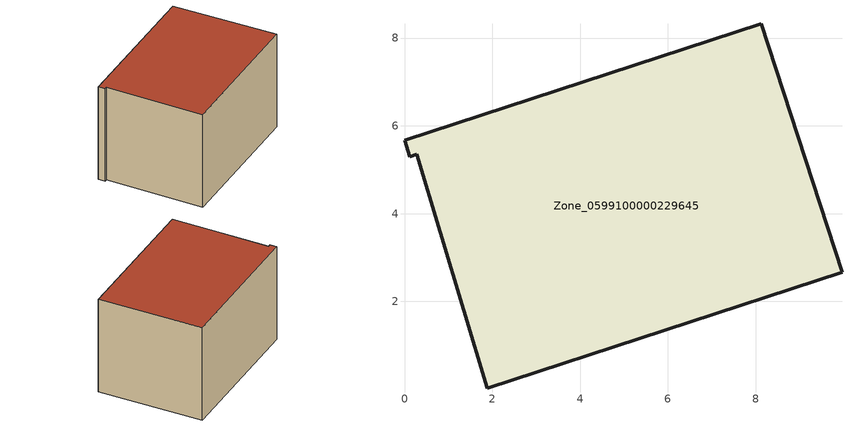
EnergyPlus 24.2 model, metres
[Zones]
Zone_0599100000229645
 floor ground (C_G): 9.97,2.66 1.89,0.02 0.28,5.35 0.12,5.29 0,5.67 8.13,8.33 z3.46
 wall outside (C_F): 9.97,2.66 8.13,8.33 0,5.67 0.12,5.29 0.28,5.35 1.89,0.02 9.97,2.66 z3.46:9.1
 roof outside (C_R): 1.89,0.02 9.97,2.66 8.13,8.33 0,5.67 0.12,5.29 0.28,5.35 z9.1
[BUILDING]
Pand.0599100000229645: North Axis=0; Terrain=City; Loads Convergence Tolerance Value=0.04; Temperature Convergence Tolerance Value=0.4; Solar Distribution=FullExterior; Maximum Number of Warmup Days=25; Minimum Number of Warmup Days=1
[Site:Location]
Rotterdam.The.Hague.AP_ZH_NLD Design_Conditions: Latitude=51.96; Longitude=4.45; Time Zone=1; Elevation=-4.5
[SITE:GROUNDTEMPERATURE:BUILDINGSURFACE]
18, 18, 18, 18, 18, 18, 18, 18, 18, 18, 18, 18
[MATERIAL] Thermal Absorptance=0.9; Solar Absorptance=0.7; Visible Absorptance=0.7
Name | Roughness | Thickness | Conductivity | Density | Specific Heat
G.TI.1946-1964 | MediumSmooth | 0.15 | 1 | 540 | 1210
F.TI.1946-1964 | Rough | 0.3 | 0.857143 | 1920 | 840
R.TI.1946-1964 | MediumRough | 0.2 | 0.277778 | 1500 | 1000
[CONSTRUCTION]
C_G: G.TI.1946-1964
C_F: F.TI.1946-1964
C_R: R.TI.1946-1964
[ZONE]
Zone_0599100000229645: Type=1; Multiplier=1; Ceiling Height=Autocalculate; Volume=Autocalculate; Floor Area=autocalculate; Part of Total Floor Area=Yes
[ZONEINFILTRATION:DESIGNFLOWRATE]
Infil_Zone_0599100000229645: Zone or ZoneList or Space or SpaceList=Zone_0599100000229645; Schedule=AlwaysOn; Design Flow Rate Calculation Method=Flow/Area; Flow Rate per Floor Area=0.003; Constant Term Coefficient=1; Temperature Term Coefficient=0; Velocity Term Coefficient=0; Velocity Squared Term Coefficient=0
[HVACTEMPLATE:ZONE:IDEALLOADSAIRSYSTEM]
Zone_0599100000229645: Maximum Heating Supply Air Temperature=50; Minimum Cooling Supply Air Temperature=13; Maximum Heating Supply Air Humidity Ratio=0.0156; Minimum Cooling Supply Air Humidity Ratio=0.0077; Heating Limit=NoLimit; Cooling Limit=NoLimit; Dehumidification Control Type=ConstantSensibleHeatRatio; Cooling Sensible Heat Ratio=0.7; Dehumidification Setpoint=60; Humidification Control Type=None; Humidification Setpoint=30; Outdoor Air Method=None; Outdoor Air Flow Rate per Person=0.00944; Outdoor Air Flow Rate per Zone Floor Area=0; Outdoor Air Flow Rate per Zone=0; Demand Controlled Ventilation Type=None; Outdoor Air Economizer Type=NoEconomizer; Heat Recovery Type=None; Sensible Heat Recovery Effectiveness=0.7; Latent Heat Recovery Effectiveness=0.65
[ZONECONTROL:THERMOSTAT]
ThermostatControl_Zone_0599100000229645: Zone or ZoneList=Zone_0599100000229645; Control Type Schedule=DualSetpointControlType; Control 1=Thermostat_Zone_0599100000229645; Temperature Difference Between Cutout And Setpoint=0
[THERMOSTATSETPOINT:DUALSETPOINT]
Thermostat_Zone_0599100000229645: Heating Setpoint Temperature Schedule=HeatingSetpoint_Zone_0599100000229645; Cooling Setpoint Temperature Schedule=CoolingSetpoint_Zone_0599100000229645
[SCHEDULE:COMPACT]
HeatingSetpoint_Zone_0599100000229645: Through: 12/31, For: AllDays, Until: 24:00, 21
CoolingSetpoint_Zone_0599100000229645: Through: 12/31, For: AllDays, Until: 24:00, 24
DualSetpointControlType: Through: 12/31, For: AllDays, Until: 24:00, 4
AlwaysOn: Through: 12/31, For: AllDays, Until: 24:00, 1
